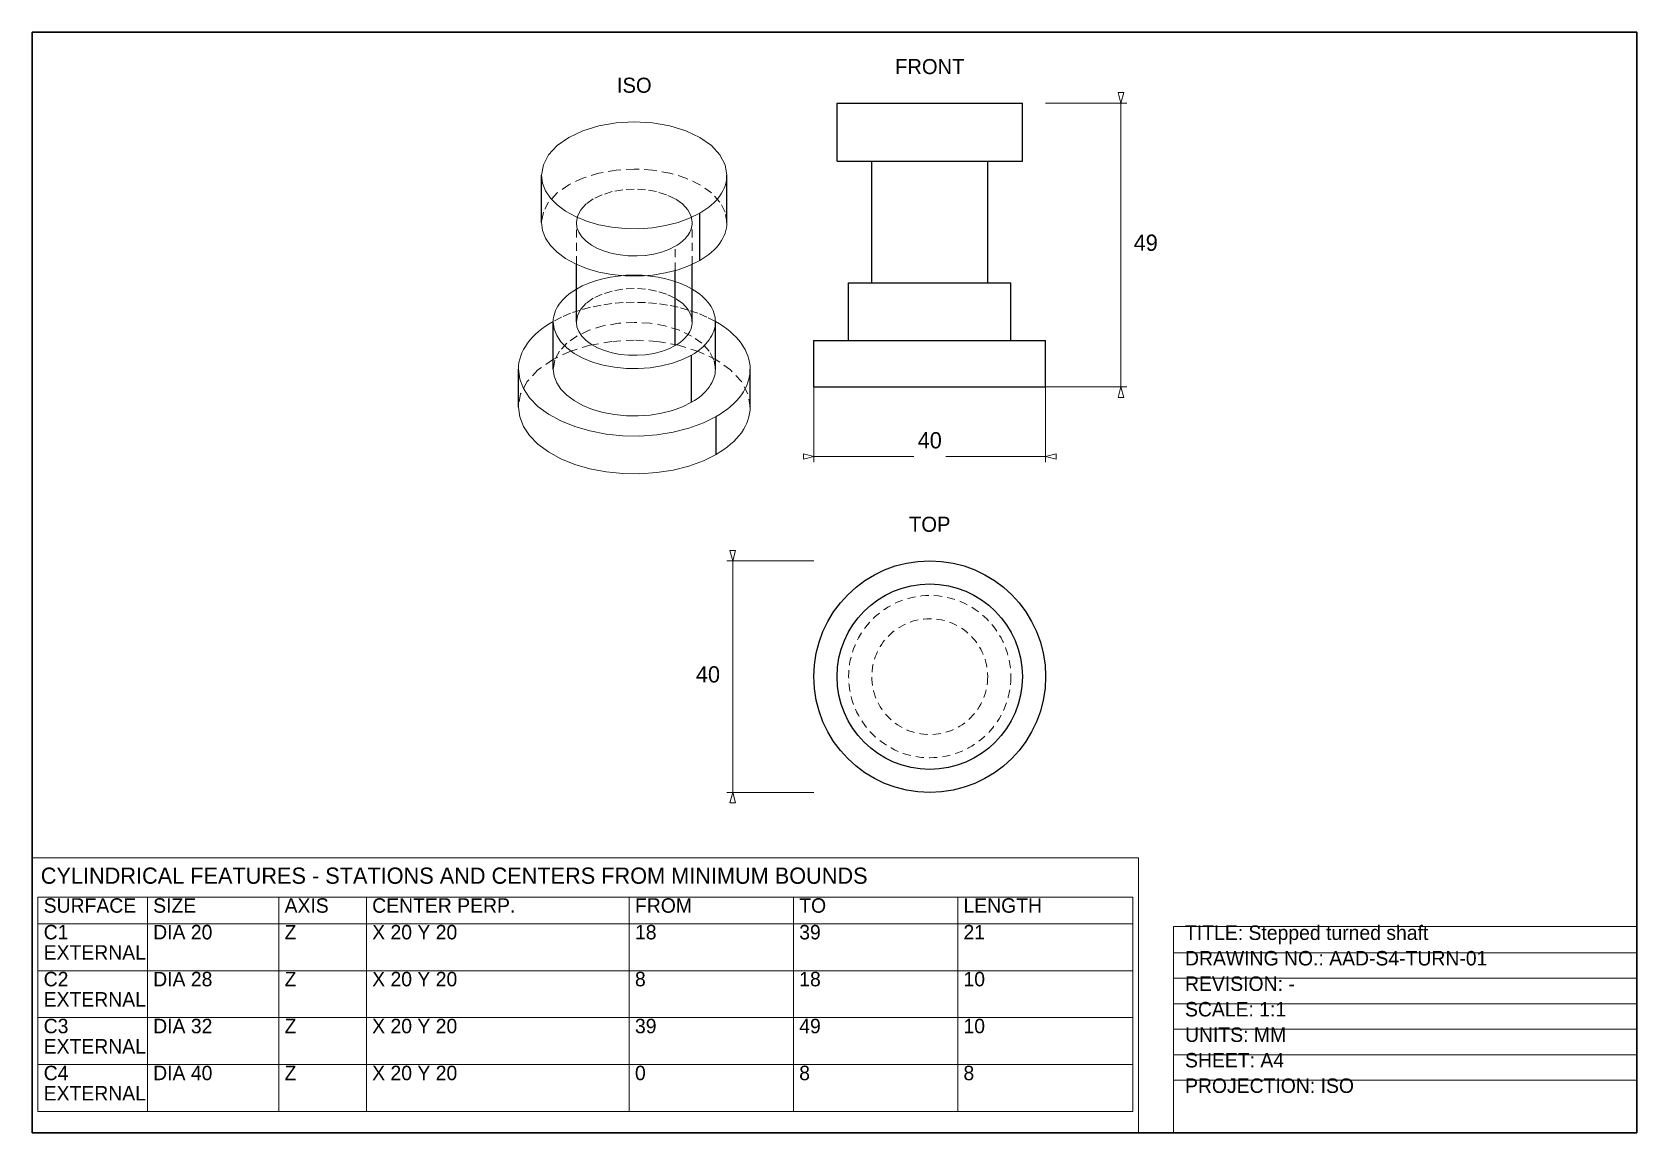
# Model space of a CAD drawing. Header units: millimetres. Extents: x 10 to 287, y 10 to 200.
import ezdxf
from ezdxf.enums import TextEntityAlignment as Align

# ---------------------------------------------------------------- set-up
doc = ezdxf.new("R2010")
doc.units = ezdxf.units.MM
doc.linetypes.add('AAD_HIDDEN', pattern=[2.3, 1.4, -0.9])
for name, color, linetype, lineweight in [('ANNOTATION', 7, 'Continuous', 18), ('BORDER', 7, 'Continuous', 18), ('DIMENSIONS', 7, 'Continuous', 18), ('HIDDEN', 8, 'Continuous', 18), ('SCHEDULE', 7, 'Continuous', 18), ('TITLE', 7, 'Continuous', 18), ('VISIBLE', 7, 'Continuous', 18)]:
    doc.layers.add(name, color=color, linetype=linetype, lineweight=lineweight)

msp = doc.modelspace()

# ---------------------------------------------------------------- linework, layer by layer
at = {"layer": 'BORDER', "lineweight": 30}
for p, q in [((287, 200), (10, 200)), ((10, 200), (10, 10)), ((287, 10), (287, 200)), ((10, 10), (287, 10))]:
    msp.add_line(p, q, dxfattribs=at)
at = {"layer": 'DIMENSIONS', "lineweight": 18}
for p, q in [((197.94, 187.75), (197.46, 189.55)), ((197.94, 187.75), (198.42, 189.55)), ((197.94, 138.75), (197.94, 187.75)), ((197.94, 138.75), (197.46, 136.95)), ((197.94, 138.75), (198.42, 136.95)), ((144.94, 126.75), (143.14, 127.23)), ((144.94, 126.75), (143.14, 126.27)), ((144.94, 126.75), (162.19, 126.75)), ((167.7, 126.75), (184.94, 126.75)), ((184.94, 126.75), (186.74, 127.23)), ((184.94, 126.75), (186.74, 126.27)), ((130.94, 108.75), (130.46, 110.55)), ((130.94, 108.75), (131.42, 110.55)), ((130.94, 68.75), (130.94, 108.75)), ((130.94, 68.75), (130.46, 66.95)), ((130.94, 68.75), (131.42, 66.95))]:
    msp.add_line(p, q, dxfattribs=at)
at = {"layer": 'DIMENSIONS', "lineweight": 13}
for p, q in [((198.42, 189.55), (197.46, 189.55)), ((184.94, 187.75), (198.94, 187.75)), ((144.94, 138.75), (144.94, 125.75)), ((184.94, 138.75), (184.94, 125.75)), ((184.94, 138.75), (198.94, 138.75)), ((197.46, 136.95), (198.42, 136.95)), ((143.14, 127.23), (143.14, 126.27)), ((186.74, 126.27), (186.74, 127.23)), ((144.94, 108.75), (129.94, 108.75)), ((131.42, 110.55), (130.46, 110.55)), ((144.94, 68.75), (129.94, 68.75)), ((130.46, 66.95), (131.42, 66.95))]:
    msp.add_line(p, q, dxfattribs=at)
at = {"layer": 'HIDDEN', "linetype": 'AAD_HIDDEN', "lineweight": 18}
for p, q in [((174.94, 177.75), (154.94, 177.75)), ((103.94, 159.92), (103.94, 167.13)), ((123.94, 159.92), (123.94, 167.13)), ((121.01, 158.84), (121.01, 163.04)), ((174.94, 156.75), (154.94, 156.75)), ((178.94, 146.75), (150.94, 146.75))]:
    msp.add_line(p, q, dxfattribs=at)
at = {"layer": 'HIDDEN', "linetype": 'AAD_HIDDEN', "lineweight": 15}
for points in [[(129.94, 167.13), (129.64, 168.93), (128.73, 170.66), (127.25, 172.26), (125.26, 173.66), (122.83, 174.81), (120.07, 175.66), (117.06, 176.19), (113.94, 176.36), (110.82, 176.19), (107.82, 175.66), (105.05, 174.81), (102.63, 173.66), (100.64, 172.26), (99.16, 170.66), (98.25, 168.93), (97.94, 167.13)], [(123.94, 167.13), (123.75, 168.25), (123.18, 169.34), (122.26, 170.33), (121.01, 171.21), (119.5, 171.93), (117.77, 172.46), (115.89, 172.79), (113.94, 172.9), (111.99, 172.79), (110.12, 172.46), (108.39, 171.93), (106.87, 171.21), (105.63, 170.33), (104.7, 169.34), (104.14, 168.25), (103.94, 167.13)], [(103.94, 167.13), (104.05, 166.28), (104.37, 165.45), (104.9, 164.66), (105.63, 163.92), (106.53, 163.25), (107.6, 162.66), (108.8, 162.17), (110.12, 161.79), (111.51, 161.53), (112.96, 161.38), (114.43, 161.36), (115.89, 161.46), (117.31, 161.69), (118.66, 162.03), (119.9, 162.49), (121.01, 163.04)], [(121.01, 163.04), (121.35, 163.25), (121.67, 163.46), (121.98, 163.69), (122.26, 163.92), (122.52, 164.16), (122.76, 164.4), (122.98, 164.66), (123.18, 164.92), (123.36, 165.18), (123.51, 165.45), (123.64, 165.72), (123.75, 166), (123.83, 166.28), (123.9, 166.56), (123.93, 166.84), (123.94, 167.13)], [(123.94, 155.64), (122.92, 156.18), (121.81, 156.67), (120.62, 157.08), (119.37, 157.43), (118.06, 157.71), (116.71, 157.9), (115.33, 158.02), (113.94, 158.06), (112.55, 158.02), (111.18, 157.9), (109.83, 157.71), (108.52, 157.43), (107.27, 157.08), (106.08, 156.67), (104.97, 156.18), (103.94, 155.64)], [(123.94, 149.98), (123.75, 151.11), (123.18, 152.19), (122.26, 153.19), (121.01, 154.06), (119.5, 154.78), (117.77, 155.31), (115.89, 155.64), (113.94, 155.75), (111.99, 155.64), (110.12, 155.31), (108.39, 154.78), (106.87, 154.06), (105.63, 153.19), (104.7, 152.19), (104.14, 151.11), (103.94, 149.98)], [(127.94, 150.06), (126.49, 150.81), (124.93, 151.46), (123.26, 152.03), (121.5, 152.51), (119.68, 152.88), (117.8, 153.15), (115.88, 153.31), (113.94, 153.36), (112.01, 153.31), (110.09, 153.15), (108.21, 152.88), (106.38, 152.51), (104.63, 152.03), (102.96, 151.46), (101.39, 150.81), (99.94, 150.06)], [(127.94, 141.82), (127.67, 143.39), (126.88, 144.91), (125.58, 146.31), (123.84, 147.53), (121.72, 148.54), (119.3, 149.28), (116.67, 149.74), (113.94, 149.9), (111.21, 149.74), (108.59, 149.28), (106.17, 148.54), (104.04, 147.53), (102.3, 146.31), (101.01, 144.91), (100.21, 143.39), (99.94, 141.82)], [(133.94, 135.28), (133.56, 137.54), (132.42, 139.7), (130.57, 141.7), (128.09, 143.45), (125.05, 144.88), (121.6, 145.95), (117.85, 146.61), (113.94, 146.83), (110.04, 146.61), (106.29, 145.95), (102.83, 144.88), (99.8, 143.45), (97.31, 141.7), (95.47, 139.7), (94.33, 137.54), (93.94, 135.28)]]:
    msp.add_lwpolyline(points, dxfattribs=at)
at = {"layer": 'HIDDEN', "linetype": 'AAD_HIDDEN', "lineweight": 18}
for radius in [14, 10]:
    msp.add_circle((164.94, 88.75), radius, dxfattribs=at)
at = {"layer": 'SCHEDULE', "lineweight": 18}
for p, q in [((201, 57.5), (10, 57.5)), ((10, 57.5), (10, 10)), ((201, 10), (201, 57.5)), ((10, 10), (201, 10))]:
    msp.add_line(p, q, dxfattribs=at)
at = {"layer": 'SCHEDULE', "lineweight": 13}
for p, q in [((11, 50.7), (200, 50.7)), ((11, 50.7), (11, 13.7)), ((29.9, 50.7), (29.9, 13.7)), ((52.58, 50.7), (52.58, 13.7)), ((67.7, 50.7), (67.7, 13.7)), ((113.06, 50.7), (113.06, 13.7)), ((141.41, 50.7), (141.41, 13.7)), ((169.76, 50.7), (169.76, 13.7)), ((200, 50.7), (200, 13.7)), ((11, 46.1), (200, 46.1)), ((11, 38), (200, 38)), ((11, 29.9), (200, 29.9)), ((11, 21.8), (200, 21.8)), ((11, 13.7), (200, 13.7))]:
    msp.add_line(p, q, dxfattribs=at)
at = {"layer": 'TITLE', "lineweight": 18}
for p, q in [((287, 45.6), (207, 45.6)), ((207, 45.6), (207, 10)), ((287, 10), (287, 45.6)), ((207, 10), (287, 10))]:
    msp.add_line(p, q, dxfattribs=at)
at = {"layer": 'TITLE', "lineweight": 13}
for p, q in [((207, 41.1), (287, 41.1)), ((207, 36.7), (287, 36.7)), ((207, 32.3), (287, 32.3)), ((207, 27.9), (287, 27.9)), ((207, 23.5), (287, 23.5)), ((207, 19.1), (287, 19.1))]:
    msp.add_line(p, q, dxfattribs=at)
at = {"layer": 'VISIBLE', "lineweight": 25}
for p, q in [((148.94, 177.75), (148.94, 187.75)), ((148.94, 187.75), (180.94, 187.75)), ((180.94, 177.75), (180.94, 187.75)), ((148.94, 177.75), (180.94, 177.75)), ((154.94, 156.75), (154.94, 177.75)), ((174.94, 156.75), (174.94, 177.75)), ((97.94, 167.13), (97.94, 175.29)), ((129.94, 167.13), (129.94, 175.29)), ((125.26, 160.59), (125.26, 168.76)), ((103.94, 149.98), (103.94, 159.92)), ((121.01, 145.9), (121.01, 158.84)), ((123.94, 149.98), (123.94, 159.92)), ((150.94, 146.75), (150.94, 156.75)), ((150.94, 156.75), (178.94, 156.75)), ((178.94, 146.75), (178.94, 156.75)), ((99.94, 141.82), (99.94, 149.98)), ((127.94, 141.82), (127.94, 149.98)), ((123.84, 136.1), (123.84, 144.26)), ((144.94, 138.75), (144.94, 146.75)), ((144.94, 146.75), (184.94, 146.75)), ((184.94, 138.75), (184.94, 146.75)), ((93.94, 135.28), (93.94, 141.82)), ((133.94, 135.28), (133.94, 141.82)), ((144.94, 138.75), (184.94, 138.75)), ((128.09, 127.12), (128.09, 133.65))]:
    msp.add_line(p, q, dxfattribs=at)
at = {"layer": 'VISIBLE', "lineweight": 18}
for points in [[(129.94, 175.29), (129.64, 177.09), (128.73, 178.83), (127.25, 180.42), (125.26, 181.82), (122.83, 182.97), (120.07, 183.83), (117.06, 184.35), (113.94, 184.53), (110.82, 184.35), (107.82, 183.83), (105.05, 182.97), (102.63, 181.82), (100.64, 180.42), (99.16, 178.83), (98.25, 177.09), (97.94, 175.29)], [(97.94, 175.29), (98.12, 173.94), (98.63, 172.61), (99.48, 171.34), (100.64, 170.16), (102.09, 169.09), (103.79, 168.15), (105.72, 167.37), (107.82, 166.76), (110.06, 166.33), (112.37, 166.1), (114.73, 166.06), (117.06, 166.23), (119.33, 166.59), (121.49, 167.14), (123.47, 167.87), (125.26, 168.76)], [(125.26, 168.76), (125.8, 169.09), (126.31, 169.43), (126.79, 169.79), (127.25, 170.16), (127.67, 170.54), (128.05, 170.94), (128.41, 171.34), (128.73, 171.76), (129.01, 172.18), (129.25, 172.61), (129.46, 173.05), (129.64, 173.49), (129.77, 173.94), (129.87, 174.39), (129.92, 174.84), (129.94, 175.29)], [(97.94, 167.13), (98.12, 165.77), (98.63, 164.44), (99.48, 163.18), (100.64, 161.99), (102.09, 160.92), (103.79, 159.99), (105.72, 159.2), (107.82, 158.59), (110.06, 158.17), (112.37, 157.93), (114.73, 157.9), (117.06, 158.07), (119.33, 158.43), (121.49, 158.98), (123.47, 159.71), (125.26, 160.59)], [(125.26, 160.59), (125.8, 160.92), (126.31, 161.27), (126.79, 161.62), (127.25, 161.99), (127.67, 162.38), (128.05, 162.77), (128.41, 163.18), (128.73, 163.59), (129.01, 164.01), (129.25, 164.44), (129.46, 164.88), (129.64, 165.32), (129.77, 165.77), (129.87, 166.22), (129.92, 166.67), (129.94, 167.13)], [(103.94, 155.64), (103.48, 155.35), (103.04, 155.05), (102.63, 154.74), (102.24, 154.42), (101.88, 154.09), (101.55, 153.74), (101.25, 153.39), (100.98, 153.04), (100.74, 152.67), (100.53, 152.3), (100.35, 151.92), (100.21, 151.54), (100.09, 151.15), (100.01, 150.76), (99.96, 150.37), (99.94, 149.98)], [(127.94, 149.98), (127.93, 150.37), (127.88, 150.76), (127.8, 151.15), (127.68, 151.54), (127.53, 151.92), (127.36, 152.3), (127.15, 152.67), (126.9, 153.04), (126.63, 153.39), (126.33, 153.74), (126, 154.09), (125.64, 154.42), (125.26, 154.74), (124.84, 155.05), (124.41, 155.35), (123.94, 155.64)], [(99.94, 150.06), (99.25, 149.65), (98.6, 149.22), (97.98, 148.77), (97.4, 148.3), (96.86, 147.82), (96.36, 147.32), (95.91, 146.81), (95.5, 146.29), (95.14, 145.75), (94.83, 145.21), (94.56, 144.66), (94.34, 144.1), (94.17, 143.53), (94.04, 142.96), (93.97, 142.39), (93.94, 141.82)], [(99.94, 149.98), (100.09, 148.79), (100.55, 147.63), (101.29, 146.52), (102.3, 145.49), (103.57, 144.55), (105.06, 143.73), (106.75, 143.05), (108.59, 142.51), (110.54, 142.14), (112.57, 141.94), (114.63, 141.91), (116.67, 142.05), (118.66, 142.37), (120.54, 142.85), (122.28, 143.49), (123.84, 144.26)], [(103.94, 149.98), (104.05, 149.13), (104.37, 148.3), (104.9, 147.51), (105.63, 146.77), (106.53, 146.1), (107.6, 145.52), (108.8, 145.03), (110.12, 144.65), (111.51, 144.38), (112.96, 144.23), (114.43, 144.21), (115.89, 144.32), (117.31, 144.54), (118.66, 144.89), (119.9, 145.34), (121.01, 145.9)], [(121.01, 145.9), (121.35, 146.1), (121.67, 146.32), (121.98, 146.54), (122.26, 146.77), (122.52, 147.01), (122.76, 147.26), (122.98, 147.51), (123.18, 147.77), (123.36, 148.04), (123.51, 148.3), (123.64, 148.58), (123.75, 148.85), (123.83, 149.13), (123.9, 149.41), (123.93, 149.7), (123.94, 149.98)], [(123.84, 144.26), (124.32, 144.55), (124.77, 144.85), (125.19, 145.17), (125.58, 145.49), (125.95, 145.82), (126.29, 146.17), (126.6, 146.52), (126.88, 146.89), (127.12, 147.26), (127.34, 147.63), (127.52, 148.02), (127.67, 148.4), (127.79, 148.79), (127.88, 149.19), (127.93, 149.58), (127.94, 149.98)], [(133.94, 141.82), (133.92, 142.39), (133.84, 142.96), (133.72, 143.53), (133.55, 144.1), (133.33, 144.66), (133.06, 145.21), (132.74, 145.75), (132.38, 146.29), (131.97, 146.81), (131.52, 147.32), (131.03, 147.82), (130.49, 148.3), (129.91, 148.77), (129.29, 149.22), (128.64, 149.65), (127.94, 150.06)], [(93.94, 141.82), (94.16, 140.12), (94.8, 138.46), (95.86, 136.88), (97.31, 135.4), (99.12, 134.06), (101.26, 132.89), (103.66, 131.91), (106.29, 131.15), (109.08, 130.61), (111.98, 130.32), (114.92, 130.28), (117.85, 130.49), (120.68, 130.94), (123.37, 131.63), (125.86, 132.54), (128.09, 133.65)], [(99.94, 141.82), (100.09, 140.63), (100.55, 139.47), (101.29, 138.36), (102.3, 137.32), (103.57, 136.39), (105.06, 135.57), (106.75, 134.88), (108.59, 134.35), (110.54, 133.97), (112.57, 133.77), (114.63, 133.74), (116.67, 133.89), (118.66, 134.2), (120.54, 134.69), (122.28, 135.32), (123.84, 136.1)], [(123.84, 136.1), (124.32, 136.39), (124.77, 136.69), (125.19, 137), (125.58, 137.32), (125.95, 137.66), (126.29, 138), (126.6, 138.36), (126.88, 138.72), (127.12, 139.09), (127.34, 139.47), (127.52, 139.85), (127.67, 140.24), (127.79, 140.63), (127.88, 141.02), (127.93, 141.42), (127.94, 141.82)], [(128.09, 133.65), (128.76, 134.06), (129.4, 134.49), (130.01, 134.94), (130.57, 135.4), (131.1, 135.88), (131.58, 136.37), (132.02, 136.88), (132.42, 137.4), (132.77, 137.93), (133.08, 138.46), (133.34, 139.01), (133.56, 139.56), (133.73, 140.12), (133.85, 140.68), (133.92, 141.25), (133.94, 141.82)], [(93.94, 135.28), (94.16, 133.59), (94.8, 131.93), (95.86, 130.35), (97.31, 128.87), (99.12, 127.53), (101.26, 126.36), (103.66, 125.38), (106.29, 124.62), (109.08, 124.08), (111.98, 123.79), (114.92, 123.75), (117.85, 123.96), (120.68, 124.41), (123.37, 125.1), (125.86, 126.01), (128.09, 127.12)], [(128.09, 127.12), (128.76, 127.53), (129.4, 127.96), (130.01, 128.4), (130.57, 128.87), (131.1, 129.35), (131.58, 129.84), (132.02, 130.35), (132.42, 130.86), (132.77, 131.39), (133.08, 131.93), (133.34, 132.48), (133.56, 133.03), (133.73, 133.59), (133.85, 134.15), (133.92, 134.72), (133.94, 135.28)]]:
    msp.add_lwpolyline(points, dxfattribs=at)
at = {"layer": 'VISIBLE', "lineweight": 25}
for radius in [20, 16]:
    msp.add_circle((164.94, 88.75), radius, dxfattribs=at)

# ---------------------------------------------------------------- texts
at = {"layer": 'ANNOTATION', "lineweight": 18}
for s, p in [('FRONT', (164.94, 192.75)), ('ISO', (113.94, 189.53)), ('TOP', (164.94, 113.75))]:
    msp.add_text(s, height=2.6, dxfattribs=at).set_placement(p, align=Align.CENTER)
at = {"layer": 'DIMENSIONS', "lineweight": 18}
msp.add_text('49', height=2.8, dxfattribs=at).set_placement((200.14, 162.25))
msp.add_text('40', height=2.8, dxfattribs=at).set_placement((164.94, 128.15), align=Align.CENTER)
msp.add_text('40', height=2.8, dxfattribs=at).set_placement((128.74, 87.75), align=Align.RIGHT)
at = {"layer": 'SCHEDULE', "lineweight": 18}
for s, height, p in [('CYLINDRICAL FEATURES - STATIONS AND CENTERS FROM MINIMUM BOUNDS', 2.8, (11.5, 53)), ('SURFACE', 2.5, (12, 48)), ('SIZE', 2.5, (30.9, 48)), ('AXIS', 2.5, (53.58, 48)), ('CENTER PERP.', 2.5, (68.7, 48)), ('FROM', 2.5, (114.06, 48)), ('TO', 2.5, (142.41, 48)), ('LENGTH', 2.5, (170.76, 48)), ('C1', 2.5, (12, 43.4)), ('DIA 20', 2.5, (30.9, 43.4)), ('Z', 2.5, (53.58, 43.4)), ('X 20 Y 20', 2.5, (68.7, 43.4)), ('18', 2.5, (114.06, 43.4)), ('39', 2.5, (142.41, 43.4)), ('21', 2.5, (170.76, 43.4)), ('EXTERNAL', 2.5, (12, 39.9)), ('C2', 2.5, (12, 35.3)), ('DIA 28', 2.5, (30.9, 35.3)), ('Z', 2.5, (53.58, 35.3)), ('X 20 Y 20', 2.5, (68.7, 35.3)), ('8', 2.5, (114.06, 35.3)), ('18', 2.5, (142.41, 35.3)), ('10', 2.5, (170.76, 35.3)), ('EXTERNAL', 2.5, (12, 31.8)), ('C3', 2.5, (12, 27.2)), ('DIA 32', 2.5, (30.9, 27.2)), ('Z', 2.5, (53.58, 27.2)), ('X 20 Y 20', 2.5, (68.7, 27.2)), ('39', 2.5, (114.06, 27.2)), ('49', 2.5, (142.41, 27.2)), ('10', 2.5, (170.76, 27.2)), ('EXTERNAL', 2.5, (12, 23.7)), ('C4', 2.5, (12, 19.1)), ('DIA 40', 2.5, (30.9, 19.1)), ('Z', 2.5, (53.58, 19.1)), ('X 20 Y 20', 2.5, (68.7, 19.1)), ('0', 2.5, (114.06, 19.1)), ('8', 2.5, (142.41, 19.1)), ('8', 2.5, (170.76, 19.1)), ('EXTERNAL', 2.5, (12, 15.6))]:
    msp.add_text(s, height=height, dxfattribs=at).set_placement(p)
at = {"layer": 'TITLE', "lineweight": 18}
for s, p in [('TITLE: Stepped turned shaft', (209, 43.3)), ('DRAWING NO.: AAD-S4-TURN-01', (209, 38.9)), ('REVISION: -', (209, 34.5)), ('SCALE: 1:1', (209, 30.1)), ('UNITS: MM', (209, 25.7)), ('SHEET: A4', (209, 21.3)), ('PROJECTION: ISO', (209, 16.9))]:
    msp.add_text(s, height=2.5, dxfattribs=at).set_placement(p)

doc.saveas('drawing.dxf')
